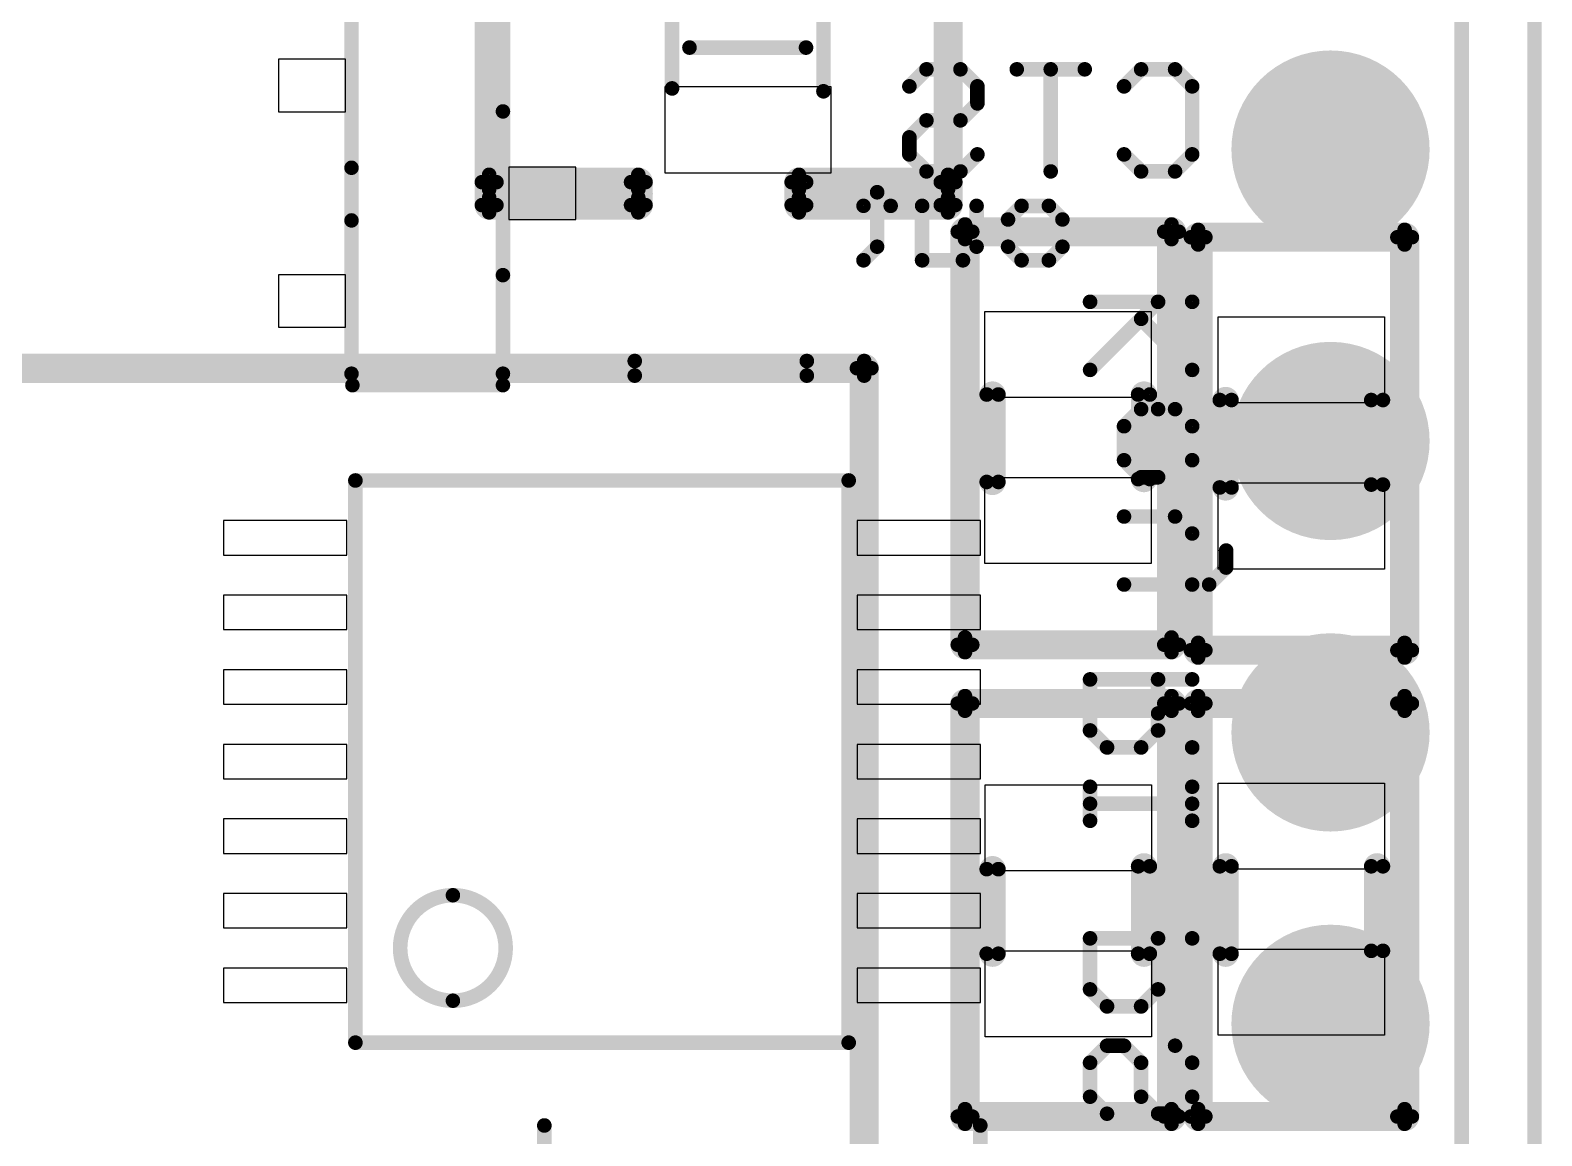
# Model space of a CAD drawing. Header units: millimetres. Extents: x 14 to 185, y 20 to 238.
# Drawn here: x 55.59 to 68.77, y 44.24 to 53.87 of the extents above; entities that cross this region are included whole.
import ezdxf

# ---------------------------------------------------------------- set-up
doc = ezdxf.new("R2010")
doc.units = ezdxf.units.MM
for name, color, linetype in [('BottomLayer', 5, 'Continuous'), ('BottomOverlay', 54, 'Continuous'), ('BottomSolder', 6, 'Continuous'), ('MultiLayer', 9, 'Continuous'), ('PadHoleLayer', 156, 'Continuous'), ('TopLayer', 1, 'Continuous'), ('TopOverlay', 2, 'Continuous'), ('TopSolder', 216, 'Continuous')]:
    doc.layers.add(name, color=color, linetype=linetype)

# ---------------------------------------------------------------- blocks, each defined once
blk = doc.blocks.new('ADAFRUIT_746_10')
at = {"layer": 'TopOverlay'}
for p, q in [((18.705, 23.24), (18.705, 23.99)), ((18.705, 23.99), (20.155, 23.99)), ((20.155, 23.99), (20.155, 23.24)), ((20.737, 23.192), (20.737, 23.942)), ((20.737, 23.942), (22.187, 23.942)), ((22.187, 23.942), (22.187, 23.192)), ((20.155, 23.24), (18.705, 23.24)), ((22.187, 23.192), (20.737, 23.192)), ((18.705, 21.792), (18.705, 22.542)), ((18.705, 22.542), (20.155, 22.542)), ((20.155, 22.542), (20.155, 21.792)), ((20.737, 21.744), (20.737, 22.494)), ((20.737, 22.494), (22.187, 22.494)), ((22.187, 22.494), (22.187, 21.744)), ((20.155, 21.792), (18.705, 21.792)), ((22.187, 21.744), (20.737, 21.744)), ((18.707, 19.114), (18.707, 19.864)), ((18.707, 19.864), (20.157, 19.864)), ((20.157, 19.864), (20.157, 19.114)), ((20.737, 19.128), (20.737, 19.878)), ((20.737, 19.878), (22.187, 19.878)), ((22.187, 19.878), (22.187, 19.128)), ((20.157, 19.114), (18.707, 19.114)), ((22.187, 19.128), (20.737, 19.128)), ((18.707, 17.666), (18.707, 18.416)), ((18.707, 18.416), (20.157, 18.416)), ((20.157, 18.416), (20.157, 17.666)), ((20.737, 17.68), (20.737, 18.43)), ((20.737, 18.43), (22.187, 18.43)), ((22.187, 18.43), (22.187, 17.68)), ((20.157, 17.666), (18.707, 17.666)), ((22.187, 17.68), (20.737, 17.68))]:
    blk.add_line(p, q, dxfattribs=at)
at = {"layer": 'TopOverlay', "const_width": 0.127}
for points in [[(22.86, 0.508), (22.86, 28.337)], [(14.319, 25.116), (14.319, 27.716)], [(14.446, 25.116), (14.446, 27.716)], [(18.32, 25.116), (18.32, 27.716)], [(18.447, 25.116), (18.447, 27.716)], [(14.319, 24.916), (14.319, 25.116)], [(14.383, 25.18), (15.683, 25.18)], [(14.446, 24.916), (14.446, 25.116)], [(15.619, 24.916), (15.619, 25.116)], [(15.746, 24.916), (15.746, 25.116)], [(17.02, 24.916), (17.02, 25.116)], [(17.083, 25.18), (18.383, 25.18)], [(17.147, 24.916), (17.147, 25.116)], [(18.32, 24.916), (18.32, 25.116)], [(18.447, 24.916), (18.447, 25.116)], [(14.383, 25.08), (15.683, 25.08)], [(14.383, 25.053), (15.683, 25.053)], [(14.383, 24.98), (15.683, 24.98)], [(17.083, 25.08), (18.383, 25.08)], [(17.083, 25.053), (18.383, 25.053)], [(17.083, 24.98), (18.383, 24.98)], [(14.383, 24.953), (15.683, 24.953)], [(14.383, 24.853), (15.683, 24.853)], [(17.083, 24.953), (18.383, 24.953)], [(17.083, 24.853), (18.383, 24.853)], [(18.531, 24.747), (20.331, 24.747)], [(18.467, 21.084), (18.467, 24.684)], [(18.531, 24.62), (20.331, 24.62)], [(18.594, 21.084), (18.594, 24.684)], [(20.268, 21.084), (20.268, 24.684)], [(20.395, 21.084), (20.395, 24.684)], [(20.499, 21.036), (20.499, 24.636)], [(20.563, 24.7), (22.363, 24.7)], [(20.626, 21.036), (20.626, 24.636)], [(22.3, 21.036), (22.3, 24.636)], [(22.427, 21.036), (22.427, 24.636)], [(20.563, 24.573), (22.363, 24.573)], [(1.652, 23.557), (17.652, 23.557)], [(3.652, 23.557), (15.652, 23.557)], [(17.152, 23.557), (17.652, 23.557)], [(1.652, 23.43), (17.652, 23.43)], [(3.652, 23.43), (15.652, 23.43)], [(17.152, 23.43), (17.652, 23.43)], [(17.588, 7.494), (17.588, 23.494)], [(17.588, 7.494), (17.588, 23.494)], [(17.715, 7.494), (17.715, 23.494)], [(17.715, 7.494), (17.715, 23.494)], [(18.72, 22.503), (18.72, 23.265)], [(18.822, 22.503), (18.822, 23.265)], [(20.04, 22.528), (20.04, 23.265)], [(20.142, 22.528), (20.142, 23.265)], [(20.752, 22.455), (20.752, 23.217)], [(20.854, 22.455), (20.854, 23.217)], [(22.072, 22.48), (22.072, 23.217)], [(22.174, 22.48), (22.174, 23.217)], [(18.531, 21.147), (20.331, 21.147)], [(18.531, 21.02), (20.331, 21.02)], [(20.563, 21.1), (22.363, 21.1)], [(20.563, 20.973), (22.363, 20.973)], [(18.531, 20.636), (20.331, 20.636)], [(20.563, 20.636), (22.363, 20.636)], [(18.467, 16.972), (18.467, 20.572)], [(18.531, 20.509), (20.331, 20.509)], [(18.594, 16.972), (18.594, 20.572)], [(20.268, 16.972), (20.268, 20.572)], [(20.395, 16.972), (20.395, 20.572)], [(20.499, 16.972), (20.499, 20.572)], [(20.563, 20.509), (22.363, 20.509)], [(20.626, 16.972), (20.626, 20.572)], [(22.3, 16.972), (22.3, 20.572)], [(22.427, 16.972), (22.427, 20.572)], [(18.72, 18.391), (18.72, 19.128)], [(18.822, 18.391), (18.822, 19.128)], [(20.04, 18.391), (20.04, 19.153)], [(20.142, 18.391), (20.142, 19.153)], [(20.752, 18.391), (20.752, 19.153)], [(20.854, 18.391), (20.854, 19.153)], [(22.072, 18.416), (22.072, 19.153)], [(22.174, 18.416), (22.174, 19.153)], [(18.531, 17.036), (20.331, 17.036)], [(20.563, 17.036), (22.363, 17.036)], [(18.531, 16.909), (20.331, 16.909)], [(20.563, 16.909), (22.363, 16.909)]]:
    blk.add_lwpolyline(points, dxfattribs=at)
for points in [[(14.383, 25.053, -1), (14.383, 25.18)], [(14.319, 25.116, -1), (14.446, 25.116)], [(14.446, 25.116, -1), (14.319, 25.116)], [(15.619, 25.116, -1), (15.746, 25.116)], [(15.683, 25.18, -1), (15.683, 25.053)], [(17.083, 25.053, -1), (17.083, 25.18)], [(17.02, 25.116, -1), (17.147, 25.116)], [(18.32, 25.116, -1), (18.447, 25.116)], [(18.447, 25.116, -1), (18.32, 25.116)], [(18.383, 25.18, -1), (18.383, 25.053)], [(14.383, 24.953, -1), (14.383, 25.08)], [(14.383, 24.853, -1), (14.383, 24.98)], [(15.683, 25.08, -1), (15.683, 24.953)], [(15.683, 24.98, -1), (15.683, 24.853)], [(17.083, 24.953, -1), (17.083, 25.08)], [(17.083, 24.853, -1), (17.083, 24.98)], [(18.383, 25.08, -1), (18.383, 24.953)], [(18.383, 24.98, -1), (18.383, 24.853)], [(14.446, 24.916, -1), (14.319, 24.916)], [(15.746, 24.916, -1), (15.619, 24.916)], [(17.147, 24.916, -1), (17.02, 24.916)], [(18.447, 24.916, -1), (18.32, 24.916)], [(18.531, 24.62, -1), (18.531, 24.747)], [(18.467, 24.684, -1), (18.594, 24.684)], [(20.268, 24.684, -1), (20.395, 24.684)], [(20.331, 24.747, -1), (20.331, 24.62)], [(20.563, 24.573, -1), (20.563, 24.7)], [(20.499, 24.636, -1), (20.626, 24.636)], [(22.3, 24.636, -1), (22.427, 24.636)], [(22.363, 24.7, -1), (22.363, 24.573)], [(15.652, 23.557, -1), (15.652, 23.43)], [(17.152, 23.43, -1), (17.152, 23.557)], [(17.588, 23.494, -1), (17.715, 23.494)], [(17.588, 23.494, -1), (17.715, 23.494)], [(17.652, 23.557, -1), (17.652, 23.43)], [(17.652, 23.557, -1), (17.652, 23.43)], [(18.72, 23.265, -1), (18.822, 23.265)], [(20.04, 23.265, -1), (20.142, 23.265)], [(20.752, 23.217, -1), (20.854, 23.217)], [(22.072, 23.217, -1), (22.174, 23.217)], [(18.822, 22.503, -1), (18.72, 22.503)], [(20.142, 22.528, -1), (20.04, 22.528)], [(22.174, 22.48, -1), (22.072, 22.48)], [(20.854, 22.455, -1), (20.752, 22.455)], [(18.531, 21.02, -1), (18.531, 21.147)], [(18.594, 21.084, -1), (18.467, 21.084)], [(20.395, 21.084, -1), (20.268, 21.084)], [(20.331, 21.147, -1), (20.331, 21.02)], [(20.563, 20.973, -1), (20.563, 21.1)], [(20.626, 21.036, -1), (20.499, 21.036)], [(22.427, 21.036, -1), (22.3, 21.036)], [(22.363, 21.1, -1), (22.363, 20.973)], [(18.467, 20.572, -1), (18.594, 20.572)], [(18.531, 20.509, -1), (18.531, 20.636)], [(20.268, 20.572, -1), (20.395, 20.572)], [(20.331, 20.636, -1), (20.331, 20.509)], [(20.563, 20.509, -1), (20.563, 20.636)], [(20.499, 20.572, -1), (20.626, 20.572)], [(22.3, 20.572, -1), (22.427, 20.572)], [(22.363, 20.636, -1), (22.363, 20.509)], [(18.72, 19.128, -1), (18.822, 19.128)], [(20.04, 19.153, -1), (20.142, 19.153)], [(20.752, 19.153, -1), (20.854, 19.153)], [(22.072, 19.153, -1), (22.174, 19.153)], [(18.822, 18.391, -1), (18.72, 18.391)], [(20.142, 18.391, -1), (20.04, 18.391)], [(20.854, 18.391, -1), (20.752, 18.391)], [(22.174, 18.416, -1), (22.072, 18.416)], [(18.531, 16.909, -1), (18.531, 17.036)], [(18.594, 16.972, -1), (18.467, 16.972)], [(20.395, 16.972, -1), (20.268, 16.972)], [(20.331, 17.036, -1), (20.331, 16.909)], [(20.563, 16.909, -1), (20.563, 17.036)], [(20.626, 16.972, -1), (20.499, 16.972)], [(22.427, 16.972, -1), (22.3, 16.972)], [(22.363, 17.036, -1), (22.363, 16.909)]]:
    blk.add_lwpolyline(points, format="xyb", dxfattribs=at)
at = {"layer": 'TopOverlay', "const_width": 0.0635}
for points in [[(14.288, 25.116, 1), (14.351, 25.116, 1)], [(14.288, 25.116, 1), (14.351, 25.116, 1)], [(14.288, 25.116, 1), (14.351, 25.116, 1)], [(14.288, 25.116, 1), (14.351, 25.116, 1)], [(14.351, 25.18, 1), (14.415, 25.18, 1)], [(14.351, 25.18, 1), (14.415, 25.18, 1)], [(14.415, 25.116, 1), (14.478, 25.116, 1)], [(14.415, 25.116, 1), (14.478, 25.116, 1)], [(14.415, 25.116, 1), (14.478, 25.116, 1)], [(14.415, 25.116, 1), (14.478, 25.116, 1)], [(15.588, 25.116, 1), (15.651, 25.116, 1)], [(15.588, 25.116, 1), (15.651, 25.116, 1)], [(15.651, 25.18, 1), (15.715, 25.18, 1)], [(15.651, 25.18, 1), (15.715, 25.18, 1)], [(15.715, 25.116, 1), (15.778, 25.116, 1)], [(15.715, 25.116, 1), (15.778, 25.116, 1)], [(16.988, 25.116, 1), (17.051, 25.116, 1)], [(16.988, 25.116, 1), (17.051, 25.116, 1)], [(17.051, 25.18, 1), (17.115, 25.18, 1)], [(17.051, 25.18, 1), (17.115, 25.18, 1)], [(17.115, 25.116, 1), (17.178, 25.116, 1)], [(17.115, 25.116, 1), (17.178, 25.116, 1)], [(18.288, 25.116, 1), (18.351, 25.116, 1)], [(18.288, 25.116, 1), (18.351, 25.116, 1)], [(18.288, 25.116, 1), (18.351, 25.116, 1)], [(18.288, 25.116, 1), (18.351, 25.116, 1)], [(18.351, 25.18, 1), (18.415, 25.18, 1)], [(18.351, 25.18, 1), (18.415, 25.18, 1)], [(18.415, 25.116, 1), (18.478, 25.116, 1)], [(18.415, 25.116, 1), (18.478, 25.116, 1)], [(18.415, 25.116, 1), (18.478, 25.116, 1)], [(18.415, 25.116, 1), (18.478, 25.116, 1)], [(14.351, 25.08, 1), (14.415, 25.08, 1)], [(14.351, 25.08, 1), (14.415, 25.08, 1)], [(14.351, 25.053, 1), (14.415, 25.053, 1)], [(14.351, 25.053, 1), (14.415, 25.053, 1)], [(14.351, 24.98, 1), (14.415, 24.98, 1)], [(14.351, 24.98, 1), (14.415, 24.98, 1)], [(15.651, 25.08, 1), (15.715, 25.08, 1)], [(15.651, 25.08, 1), (15.715, 25.08, 1)], [(15.651, 25.053, 1), (15.715, 25.053, 1)], [(15.651, 25.053, 1), (15.715, 25.053, 1)], [(15.651, 24.98, 1), (15.715, 24.98, 1)], [(15.651, 24.98, 1), (15.715, 24.98, 1)], [(17.051, 25.08, 1), (17.115, 25.08, 1)], [(17.051, 25.08, 1), (17.115, 25.08, 1)], [(17.051, 25.053, 1), (17.115, 25.053, 1)], [(17.051, 25.053, 1), (17.115, 25.053, 1)], [(17.051, 24.98, 1), (17.115, 24.98, 1)], [(17.051, 24.98, 1), (17.115, 24.98, 1)], [(18.351, 25.08, 1), (18.415, 25.08, 1)], [(18.351, 25.08, 1), (18.415, 25.08, 1)], [(18.351, 25.053, 1), (18.415, 25.053, 1)], [(18.351, 25.053, 1), (18.415, 25.053, 1)], [(18.351, 24.98, 1), (18.415, 24.98, 1)], [(18.351, 24.98, 1), (18.415, 24.98, 1)], [(14.288, 24.916, 1), (14.351, 24.916, 1)], [(14.288, 24.916, 1), (14.351, 24.916, 1)], [(14.351, 24.953, 1), (14.415, 24.953, 1)], [(14.351, 24.953, 1), (14.415, 24.953, 1)], [(14.351, 24.853, 1), (14.415, 24.853, 1)], [(14.351, 24.853, 1), (14.415, 24.853, 1)], [(14.415, 24.916, 1), (14.478, 24.916, 1)], [(14.415, 24.916, 1), (14.478, 24.916, 1)], [(15.588, 24.916, 1), (15.651, 24.916, 1)], [(15.588, 24.916, 1), (15.651, 24.916, 1)], [(15.651, 24.953, 1), (15.715, 24.953, 1)], [(15.651, 24.953, 1), (15.715, 24.953, 1)], [(15.651, 24.853, 1), (15.715, 24.853, 1)], [(15.651, 24.853, 1), (15.715, 24.853, 1)], [(15.715, 24.916, 1), (15.778, 24.916, 1)], [(15.715, 24.916, 1), (15.778, 24.916, 1)], [(16.988, 24.916, 1), (17.051, 24.916, 1)], [(16.988, 24.916, 1), (17.051, 24.916, 1)], [(17.051, 24.953, 1), (17.115, 24.953, 1)], [(17.051, 24.953, 1), (17.115, 24.953, 1)], [(17.051, 24.853, 1), (17.115, 24.853, 1)], [(17.051, 24.853, 1), (17.115, 24.853, 1)], [(17.115, 24.916, 1), (17.178, 24.916, 1)], [(17.115, 24.916, 1), (17.178, 24.916, 1)], [(18.288, 24.916, 1), (18.351, 24.916, 1)], [(18.288, 24.916, 1), (18.351, 24.916, 1)], [(18.351, 24.953, 1), (18.415, 24.953, 1)], [(18.351, 24.953, 1), (18.415, 24.953, 1)], [(18.351, 24.853, 1), (18.415, 24.853, 1)], [(18.351, 24.853, 1), (18.415, 24.853, 1)], [(18.415, 24.916, 1), (18.478, 24.916, 1)], [(18.415, 24.916, 1), (18.478, 24.916, 1)], [(18.499, 24.747, 1), (18.563, 24.747, 1)], [(18.499, 24.747, 1), (18.563, 24.747, 1)], [(20.299, 24.747, 1), (20.363, 24.747, 1)], [(20.299, 24.747, 1), (20.363, 24.747, 1)], [(18.436, 24.684, 1), (18.499, 24.684, 1)], [(18.436, 24.684, 1), (18.499, 24.684, 1)], [(18.499, 24.62, 1), (18.563, 24.62, 1)], [(18.499, 24.62, 1), (18.563, 24.62, 1)], [(18.563, 24.684, 1), (18.626, 24.684, 1)], [(18.563, 24.684, 1), (18.626, 24.684, 1)], [(20.236, 24.684, 1), (20.299, 24.684, 1)], [(20.236, 24.684, 1), (20.299, 24.684, 1)], [(20.299, 24.62, 1), (20.363, 24.62, 1)], [(20.299, 24.62, 1), (20.363, 24.62, 1)], [(20.363, 24.684, 1), (20.426, 24.684, 1)], [(20.363, 24.684, 1), (20.426, 24.684, 1)], [(20.468, 24.636, 1), (20.531, 24.636, 1)], [(20.468, 24.636, 1), (20.531, 24.636, 1)], [(20.531, 24.7, 1), (20.595, 24.7, 1)], [(20.531, 24.7, 1), (20.595, 24.7, 1)], [(20.595, 24.636, 1), (20.658, 24.636, 1)], [(20.595, 24.636, 1), (20.658, 24.636, 1)], [(22.268, 24.636, 1), (22.331, 24.636, 1)], [(22.268, 24.636, 1), (22.331, 24.636, 1)], [(22.331, 24.7, 1), (22.395, 24.7, 1)], [(22.331, 24.7, 1), (22.395, 24.7, 1)], [(22.395, 24.636, 1), (22.458, 24.636, 1)], [(22.395, 24.636, 1), (22.458, 24.636, 1)], [(20.531, 24.573, 1), (20.595, 24.573, 1)], [(20.531, 24.573, 1), (20.595, 24.573, 1)], [(22.331, 24.573, 1), (22.395, 24.573, 1)], [(22.331, 24.573, 1), (22.395, 24.573, 1)], [(15.62, 23.557, 1), (15.684, 23.557, 1)], [(15.62, 23.557, 1), (15.684, 23.557, 1)], [(17.12, 23.557, 1), (17.184, 23.557, 1)], [(17.12, 23.557, 1), (17.184, 23.557, 1)], [(17.62, 23.557, 1), (17.684, 23.557, 1)], [(17.62, 23.557, 1), (17.684, 23.557, 1)], [(17.62, 23.557, 1), (17.684, 23.557, 1)], [(17.62, 23.557, 1), (17.684, 23.557, 1)], [(15.62, 23.43, 1), (15.684, 23.43, 1)], [(15.62, 23.43, 1), (15.684, 23.43, 1)], [(17.12, 23.43, 1), (17.184, 23.43, 1)], [(17.12, 23.43, 1), (17.184, 23.43, 1)], [(17.557, 23.494, 1), (17.62, 23.494, 1)], [(17.557, 23.494, 1), (17.62, 23.494, 1)], [(17.557, 23.494, 1), (17.62, 23.494, 1)], [(17.557, 23.494, 1), (17.62, 23.494, 1)], [(17.62, 23.43, 1), (17.684, 23.43, 1)], [(17.62, 23.43, 1), (17.684, 23.43, 1)], [(17.62, 23.43, 1), (17.684, 23.43, 1)], [(17.62, 23.43, 1), (17.684, 23.43, 1)], [(17.684, 23.494, 1), (17.747, 23.494, 1)], [(17.684, 23.494, 1), (17.747, 23.494, 1)], [(17.684, 23.494, 1), (17.747, 23.494, 1)], [(17.684, 23.494, 1), (17.747, 23.494, 1)], [(18.688, 23.265, 1), (18.752, 23.265, 1)], [(18.688, 23.265, 1), (18.752, 23.265, 1)], [(18.79, 23.265, 1), (18.854, 23.265, 1)], [(18.79, 23.265, 1), (18.854, 23.265, 1)], [(20.008, 23.265, 1), (20.072, 23.265, 1)], [(20.008, 23.265, 1), (20.072, 23.265, 1)], [(20.11, 23.265, 1), (20.174, 23.265, 1)], [(20.11, 23.265, 1), (20.174, 23.265, 1)], [(20.72, 23.217, 1), (20.784, 23.217, 1)], [(20.72, 23.217, 1), (20.784, 23.217, 1)], [(20.822, 23.217, 1), (20.886, 23.217, 1)], [(20.822, 23.217, 1), (20.886, 23.217, 1)], [(22.04, 23.217, 1), (22.104, 23.217, 1)], [(22.04, 23.217, 1), (22.104, 23.217, 1)], [(22.142, 23.217, 1), (22.206, 23.217, 1)], [(22.142, 23.217, 1), (22.206, 23.217, 1)], [(18.688, 22.503, 1), (18.752, 22.503, 1)], [(18.688, 22.503, 1), (18.752, 22.503, 1)], [(18.79, 22.503, 1), (18.854, 22.503, 1)], [(18.79, 22.503, 1), (18.854, 22.503, 1)], [(20.008, 22.528, 1), (20.072, 22.528, 1)], [(20.008, 22.528, 1), (20.072, 22.528, 1)], [(20.11, 22.528, 1), (20.174, 22.528, 1)], [(20.11, 22.528, 1), (20.174, 22.528, 1)], [(22.04, 22.48, 1), (22.104, 22.48, 1)], [(22.04, 22.48, 1), (22.104, 22.48, 1)], [(22.142, 22.48, 1), (22.206, 22.48, 1)], [(22.142, 22.48, 1), (22.206, 22.48, 1)], [(20.72, 22.455, 1), (20.784, 22.455, 1)], [(20.72, 22.455, 1), (20.784, 22.455, 1)], [(20.822, 22.455, 1), (20.886, 22.455, 1)], [(20.822, 22.455, 1), (20.886, 22.455, 1)], [(18.436, 21.084, 1), (18.499, 21.084, 1)], [(18.436, 21.084, 1), (18.499, 21.084, 1)], [(18.499, 21.147, 1), (18.563, 21.147, 1)], [(18.499, 21.147, 1), (18.563, 21.147, 1)], [(18.499, 21.02, 1), (18.563, 21.02, 1)], [(18.499, 21.02, 1), (18.563, 21.02, 1)], [(18.563, 21.084, 1), (18.626, 21.084, 1)], [(18.563, 21.084, 1), (18.626, 21.084, 1)], [(20.236, 21.084, 1), (20.299, 21.084, 1)], [(20.236, 21.084, 1), (20.299, 21.084, 1)], [(20.299, 21.147, 1), (20.363, 21.147, 1)], [(20.299, 21.147, 1), (20.363, 21.147, 1)], [(20.299, 21.02, 1), (20.363, 21.02, 1)], [(20.299, 21.02, 1), (20.363, 21.02, 1)], [(20.363, 21.084, 1), (20.426, 21.084, 1)], [(20.363, 21.084, 1), (20.426, 21.084, 1)], [(20.468, 21.036, 1), (20.531, 21.036, 1)], [(20.468, 21.036, 1), (20.531, 21.036, 1)], [(20.531, 21.1, 1), (20.595, 21.1, 1)], [(20.531, 21.1, 1), (20.595, 21.1, 1)], [(20.595, 21.036, 1), (20.658, 21.036, 1)], [(20.595, 21.036, 1), (20.658, 21.036, 1)], [(22.268, 21.036, 1), (22.331, 21.036, 1)], [(22.268, 21.036, 1), (22.331, 21.036, 1)], [(22.331, 21.1, 1), (22.395, 21.1, 1)], [(22.331, 21.1, 1), (22.395, 21.1, 1)], [(22.395, 21.036, 1), (22.458, 21.036, 1)], [(22.395, 21.036, 1), (22.458, 21.036, 1)], [(20.531, 20.973, 1), (20.595, 20.973, 1)], [(20.531, 20.973, 1), (20.595, 20.973, 1)], [(22.331, 20.973, 1), (22.395, 20.973, 1)], [(22.331, 20.973, 1), (22.395, 20.973, 1)], [(18.499, 20.636, 1), (18.563, 20.636, 1)], [(18.499, 20.636, 1), (18.563, 20.636, 1)], [(20.299, 20.636, 1), (20.363, 20.636, 1)], [(20.299, 20.636, 1), (20.363, 20.636, 1)], [(20.531, 20.636, 1), (20.595, 20.636, 1)], [(20.531, 20.636, 1), (20.595, 20.636, 1)], [(22.331, 20.636, 1), (22.395, 20.636, 1)], [(22.331, 20.636, 1), (22.395, 20.636, 1)], [(18.436, 20.572, 1), (18.499, 20.572, 1)], [(18.436, 20.572, 1), (18.499, 20.572, 1)], [(18.499, 20.509, 1), (18.563, 20.509, 1)], [(18.499, 20.509, 1), (18.563, 20.509, 1)], [(18.563, 20.572, 1), (18.626, 20.572, 1)], [(18.563, 20.572, 1), (18.626, 20.572, 1)], [(20.236, 20.572, 1), (20.299, 20.572, 1)], [(20.236, 20.572, 1), (20.299, 20.572, 1)], [(20.299, 20.509, 1), (20.363, 20.509, 1)], [(20.299, 20.509, 1), (20.363, 20.509, 1)], [(20.363, 20.572, 1), (20.426, 20.572, 1)], [(20.363, 20.572, 1), (20.426, 20.572, 1)], [(20.468, 20.572, 1), (20.531, 20.572, 1)], [(20.468, 20.572, 1), (20.531, 20.572, 1)], [(20.531, 20.509, 1), (20.595, 20.509, 1)], [(20.531, 20.509, 1), (20.595, 20.509, 1)], [(20.595, 20.572, 1), (20.658, 20.572, 1)], [(20.595, 20.572, 1), (20.658, 20.572, 1)], [(22.268, 20.572, 1), (22.331, 20.572, 1)], [(22.268, 20.572, 1), (22.331, 20.572, 1)], [(22.331, 20.509, 1), (22.395, 20.509, 1)], [(22.331, 20.509, 1), (22.395, 20.509, 1)], [(22.395, 20.572, 1), (22.458, 20.572, 1)], [(22.395, 20.572, 1), (22.458, 20.572, 1)], [(18.688, 19.128, 1), (18.752, 19.128, 1)], [(18.688, 19.128, 1), (18.752, 19.128, 1)], [(18.79, 19.128, 1), (18.854, 19.128, 1)], [(18.79, 19.128, 1), (18.854, 19.128, 1)], [(20.008, 19.153, 1), (20.072, 19.153, 1)], [(20.008, 19.153, 1), (20.072, 19.153, 1)], [(20.11, 19.153, 1), (20.174, 19.153, 1)], [(20.11, 19.153, 1), (20.174, 19.153, 1)], [(20.72, 19.153, 1), (20.784, 19.153, 1)], [(20.72, 19.153, 1), (20.784, 19.153, 1)], [(20.822, 19.153, 1), (20.886, 19.153, 1)], [(20.822, 19.153, 1), (20.886, 19.153, 1)], [(22.04, 19.153, 1), (22.104, 19.153, 1)], [(22.04, 19.153, 1), (22.104, 19.153, 1)], [(22.142, 19.153, 1), (22.206, 19.153, 1)], [(22.142, 19.153, 1), (22.206, 19.153, 1)], [(18.688, 18.391, 1), (18.752, 18.391, 1)], [(18.688, 18.391, 1), (18.752, 18.391, 1)], [(18.79, 18.391, 1), (18.854, 18.391, 1)], [(18.79, 18.391, 1), (18.854, 18.391, 1)], [(20.008, 18.391, 1), (20.072, 18.391, 1)], [(20.008, 18.391, 1), (20.072, 18.391, 1)], [(20.11, 18.391, 1), (20.174, 18.391, 1)], [(20.11, 18.391, 1), (20.174, 18.391, 1)], [(20.72, 18.391, 1), (20.784, 18.391, 1)], [(20.72, 18.391, 1), (20.784, 18.391, 1)], [(20.822, 18.391, 1), (20.886, 18.391, 1)], [(20.822, 18.391, 1), (20.886, 18.391, 1)], [(22.04, 18.416, 1), (22.104, 18.416, 1)], [(22.04, 18.416, 1), (22.104, 18.416, 1)], [(22.142, 18.416, 1), (22.206, 18.416, 1)], [(22.142, 18.416, 1), (22.206, 18.416, 1)], [(18.436, 16.972, 1), (18.499, 16.972, 1)], [(18.436, 16.972, 1), (18.499, 16.972, 1)], [(18.499, 17.036, 1), (18.563, 17.036, 1)], [(18.499, 17.036, 1), (18.563, 17.036, 1)], [(18.563, 16.972, 1), (18.626, 16.972, 1)], [(18.563, 16.972, 1), (18.626, 16.972, 1)], [(20.236, 16.972, 1), (20.299, 16.972, 1)], [(20.236, 16.972, 1), (20.299, 16.972, 1)], [(20.299, 17.036, 1), (20.363, 17.036, 1)], [(20.299, 17.036, 1), (20.363, 17.036, 1)], [(20.363, 16.972, 1), (20.426, 16.972, 1)], [(20.363, 16.972, 1), (20.426, 16.972, 1)], [(20.468, 16.972, 1), (20.531, 16.972, 1)], [(20.468, 16.972, 1), (20.531, 16.972, 1)], [(20.531, 17.036, 1), (20.595, 17.036, 1)], [(20.531, 17.036, 1), (20.595, 17.036, 1)], [(20.595, 16.972, 1), (20.658, 16.972, 1)], [(20.595, 16.972, 1), (20.658, 16.972, 1)], [(22.268, 16.972, 1), (22.331, 16.972, 1)], [(22.268, 16.972, 1), (22.331, 16.972, 1)], [(22.331, 17.036, 1), (22.395, 17.036, 1)], [(22.331, 17.036, 1), (22.395, 17.036, 1)], [(22.395, 16.972, 1), (22.458, 16.972, 1)], [(22.395, 16.972, 1), (22.458, 16.972, 1)], [(18.499, 16.909, 1), (18.563, 16.909, 1)], [(18.499, 16.909, 1), (18.563, 16.909, 1)], [(20.299, 16.909, 1), (20.363, 16.909, 1)], [(20.299, 16.909, 1), (20.363, 16.909, 1)], [(20.531, 16.909, 1), (20.595, 16.909, 1)], [(20.531, 16.909, 1), (20.595, 16.909, 1)], [(22.331, 16.909, 1), (22.395, 16.909, 1)], [(22.331, 16.909, 1), (22.395, 16.909, 1)]]:
    blk.add_lwpolyline(points, format="xyb", close=True, dxfattribs=at)
blk = doc.blocks.new('ADAFRUIT_2687_B_18')
at = {"layer": 'BottomLayer', "const_width": 0.762}
for points in [[(22.479, 0, 1), (23.241, 0, 1)], [(25.019, 0, 1), (25.781, 0, 1)], [(27.559, 0, 1), (28.321, 0, 1)], [(30.099, 0, 1), (30.861, 0, 1)]]:
    blk.add_lwpolyline(points, format="xyb", close=True, dxfattribs=at)
at = {"layer": 'BottomOverlay'}
for p, q in [((26.394, -3.05), (26.094, -3.05)), ((26.094, -3.05), (26.094, -4.125)), ((26.394, -4.125), (26.394, -3.05)), ((27.044, -3.05), (26.744, -3.05)), ((26.744, -3.05), (26.744, -4.125)), ((27.044, -4.125), (27.044, -3.05)), ((27.694, -3.05), (27.394, -3.05)), ((27.394, -3.05), (27.394, -4.125)), ((27.694, -4.125), (27.694, -3.05)), ((28.344, -3.05), (28.044, -3.05)), ((28.044, -3.05), (28.044, -4.125)), ((28.344, -4.125), (28.344, -3.05)), ((28.994, -3.05), (28.694, -3.05)), ((28.694, -3.05), (28.694, -4.125)), ((28.994, -4.125), (28.994, -3.05)), ((29.644, -3.05), (29.344, -3.05)), ((29.344, -3.05), (29.344, -4.125)), ((29.644, -4.125), (29.644, -3.05)), ((30.294, -3.05), (29.994, -3.05)), ((29.994, -3.05), (29.994, -4.125)), ((30.294, -4.125), (30.294, -3.05)), ((26.094, -4.125), (26.394, -4.125)), ((26.744, -4.125), (27.044, -4.125)), ((27.394, -4.125), (27.694, -4.125)), ((28.044, -4.125), (28.344, -4.125)), ((28.694, -4.125), (28.994, -4.125)), ((29.344, -4.125), (29.644, -4.125)), ((29.994, -4.125), (30.294, -4.125)), ((23.063, -4.354), (22.313, -4.354)), ((22.313, -4.354), (22.313, -5.804)), ((23.063, -5.804), (23.063, -4.354)), ((22.313, -5.804), (23.063, -5.804)), ((23.47, -6.579), (23.012, -6.579)), ((23.012, -6.579), (23.012, -7.163)), ((23.47, -7.163), (23.47, -6.579)), ((23.012, -7.163), (23.47, -7.163)), ((22.53, -8.585), (22.073, -8.585)), ((22.073, -8.585), (22.073, -9.169)), ((22.53, -9.169), (22.53, -8.585)), ((24.409, -8.585), (23.952, -8.585)), ((23.952, -8.585), (23.952, -9.169)), ((24.409, -9.169), (24.409, -8.585)), ((26.394, -8.575), (26.094, -8.575)), ((26.094, -8.575), (26.094, -9.65)), ((26.394, -9.65), (26.394, -8.575)), ((27.044, -8.575), (26.744, -8.575)), ((26.744, -8.575), (26.744, -9.65)), ((27.044, -9.65), (27.044, -8.575)), ((27.694, -8.575), (27.394, -8.575)), ((27.394, -8.575), (27.394, -9.65)), ((27.694, -9.65), (27.694, -8.575)), ((28.344, -8.575), (28.044, -8.575)), ((28.044, -8.575), (28.044, -9.65)), ((28.344, -9.65), (28.344, -8.575)), ((28.994, -8.575), (28.694, -8.575)), ((28.694, -8.575), (28.694, -9.65)), ((28.994, -9.65), (28.994, -8.575)), ((29.644, -8.575), (29.344, -8.575)), ((29.344, -8.575), (29.344, -9.65)), ((29.644, -9.65), (29.644, -8.575)), ((30.294, -8.575), (29.994, -8.575)), ((29.994, -8.575), (29.994, -9.65)), ((30.294, -9.65), (30.294, -8.575)), ((22.073, -9.169), (22.53, -9.169)), ((23.952, -9.169), (24.409, -9.169)), ((26.094, -9.65), (26.394, -9.65)), ((26.744, -9.65), (27.044, -9.65)), ((27.394, -9.65), (27.694, -9.65)), ((28.044, -9.65), (28.344, -9.65)), ((28.694, -9.65), (28.994, -9.65)), ((29.344, -9.65), (29.644, -9.65)), ((29.994, -9.65), (30.294, -9.65))]:
    blk.add_line(p, q, dxfattribs=at)
at = {"layer": 'BottomOverlay', "const_width": 0.127}
for points in [[(44.45, 1.778), (-1.27, 1.778)], [(26.503, -0.91), (26.355, -0.91)], [(26.651, -1.058), (26.503, -0.91)], [(26.651, -1.8), (26.651, -1.058)], [(22.161, -1.355), (22.309, -1.206)], [(22.902, -1.206), (22.309, -1.206)], [(23.05, -1.355), (22.902, -1.206)], [(24.187, -2.096), (24.187, -1.206)], [(24.336, -1.651), (24.78, -1.206)], [(25.123, -1.355), (25.271, -1.206)], [(25.568, -1.206), (25.271, -1.206)], [(26.058, -1.355), (26.207, -1.206)], [(26.651, -1.206), (26.207, -1.206)], [(27.478, -2.096), (27.478, -1.206)], [(27.774, -1.503), (28.071, -1.206)], [(28.71, -1.206), (28.413, -1.206)], [(28.562, -2.096), (28.562, -1.206)], [(29.735, -2.096), (29.735, -1.206)], [(30.671, -1.355), (30.819, -1.206)], [(31.115, -1.206), (30.819, -1.206)], [(31.264, -1.355), (31.115, -1.206)], [(22.161, -1.651), (22.161, -1.355)], [(23.05, -1.651), (23.05, -1.355)], [(25.123, -1.651), (25.123, -1.355)], [(26.058, -1.8), (26.058, -1.355)], [(31.264, -1.503), (31.264, -1.355)], [(24.78, -2.096), (24.187, -1.503)], [(25.716, -1.503), (25.123, -1.503)], [(25.716, -1.651), (25.716, -1.503)], [(27.923, -1.503), (27.478, -1.503)], [(28.071, -1.651), (27.923, -1.503)], [(30.18, -1.503), (29.735, -1.503)], [(30.328, -1.651), (30.18, -1.503)], [(31.115, -1.651), (31.264, -1.503)], [(22.309, -1.8), (22.161, -1.651)], [(22.902, -1.8), (23.05, -1.651)], [(25.271, -1.8), (25.123, -1.651)], [(25.568, -1.8), (25.716, -1.651)], [(28.071, -1.948), (28.071, -1.651)], [(30.328, -1.948), (30.328, -1.651)], [(30.671, -1.8), (30.819, -1.651)], [(31.115, -1.651), (30.819, -1.651)], [(25.568, -1.8), (25.271, -1.8)], [(30.671, -1.948), (30.671, -1.8)], [(27.923, -2.096), (28.071, -1.948)], [(30.18, -2.096), (30.328, -1.948)], [(30.819, -2.096), (30.671, -1.948)], [(31.115, -2.096), (31.264, -1.948)], [(22.161, -2.735), (22.161, -2.142)], [(27.923, -2.096), (27.478, -2.096)], [(28.71, -2.096), (28.413, -2.096)], [(30.18, -2.096), (29.735, -2.096)], [(31.115, -2.096), (30.819, -2.096)], [(23.351, -2.455), (23.469, -2.337)], [(23.707, -2.337), (23.469, -2.337)], [(23.825, -2.455), (23.707, -2.337)], [(23.05, -2.439), (22.161, -2.439)], [(23.351, -2.693), (23.351, -2.455)], [(23.825, -2.693), (23.825, -2.455)], [(23.469, -2.811), (23.351, -2.693)], [(23.707, -2.811), (23.825, -2.693)], [(23.707, -2.811), (23.469, -2.811)], [(22.161, -3.226), (22.309, -3.078)], [(22.457, -3.078), (22.309, -3.078)], [(22.606, -3.226), (22.457, -3.078)], [(23.05, -3.226), (22.902, -3.078)], [(23.707, -3.085), (23.351, -3.085)], [(23.825, -3.204), (23.707, -3.085)], [(34.166, -3.053), (31.366, -3.053)], [(23.825, -3.56), (23.825, -3.204)], [(22.161, -3.522), (22.161, -3.226)], [(22.606, -3.522), (22.606, -3.226)], [(23.05, -3.522), (23.05, -3.226)], [(22.309, -3.671), (22.161, -3.522)], [(22.754, -3.671), (22.606, -3.522)], [(22.902, -3.671), (23.05, -3.522)], [(23.825, -3.56), (23.351, -3.56)], [(22.902, -3.671), (22.754, -3.671)], [(23.351, -4.071), (23.351, -3.834)], [(23.707, -3.952), (23.232, -3.952)], [(23.825, -4.071), (23.707, -3.952)], [(25.744, -8.5), (25.744, -4.2)], [(30.644, -4.2), (25.744, -4.2)], [(30.644, -8.5), (30.644, -4.2)], [(22.352, -4.42), (21.59, -4.42)], [(21.971, -5.588), (21.971, -4.572)], [(22.327, -5.74), (21.59, -5.74)], [(34.166, -6.853), (31.366, -6.853)], [(22.527, -7.214), (21.569, -7.214)], [(24.813, -7.214), (21.669, -7.214)], [(24.913, -7.214), (23.955, -7.214)], [(24.813, -8.534), (24.813, -7.214)], [(24.913, -8.526), (24.913, -7.214)], [(24.813, -8.534), (21.669, -8.534)], [(23.477, -8.534), (23.019, -8.534)], [(30.644, -8.5), (25.744, -8.5)]]:
    blk.add_lwpolyline(points, dxfattribs=at)
at = {"layer": 'BottomOverlay'}
for points, const_width in [([(26.323, -0.91, 1), (26.387, -0.91, 1)], 0.0635), ([(26.471, -0.91, 1), (26.535, -0.91, 1)], 0.0635), ([(26.471, -0.91, 1), (26.535, -0.91, 1)], 0.0635), ([(26.62, -1.058, 1), (26.683, -1.058, 1)], 0.0635), ([(26.62, -1.058, 1), (26.683, -1.058, 1)], 0.0635), ([(22.277, -1.206, 1), (22.341, -1.206, 1)], 0.0635), ([(22.277, -1.206, 1), (22.341, -1.206, 1)], 0.0635), ([(22.87, -1.206, 1), (22.934, -1.206, 1)], 0.0635), ([(22.87, -1.206, 1), (22.934, -1.206, 1)], 0.0635), ([(24.155, -1.206, 1), (24.219, -1.206, 1)], 0.0635), ([(24.749, -1.206, 1), (24.812, -1.206, 1)], 0.0635), ([(25.239, -1.206, 1), (25.303, -1.206, 1)], 0.0635), ([(25.239, -1.206, 1), (25.303, -1.206, 1)], 0.0635), ([(25.536, -1.206, 1), (25.599, -1.206, 1)], 0.0635), ([(26.175, -1.206, 1), (26.238, -1.206, 1)], 0.0635), ([(26.175, -1.206, 1), (26.238, -1.206, 1)], 0.0635), ([(26.62, -1.206, 1), (26.683, -1.206, 1)], 0.0635), ([(27.446, -1.206, 1), (27.51, -1.206, 1)], 0.0635), ([(28.039, -1.206, 1), (28.103, -1.206, 1)], 0.0635), ([(28.382, -1.206, 1), (28.445, -1.206, 1)], 0.0635), ([(28.53, -1.206, 1), (28.593, -1.206, 1)], 0.0635), ([(28.678, -1.206, 1), (28.742, -1.206, 1)], 0.0635), ([(29.703, -1.206, 1), (29.767, -1.206, 1)], 0.0635), ([(30.787, -1.206, 1), (30.851, -1.206, 1)], 0.0635), ([(30.787, -1.206, 1), (30.851, -1.206, 1)], 0.0635), ([(31.084, -1.206, 1), (31.147, -1.206, 1)], 0.0635), ([(31.084, -1.206, 1), (31.147, -1.206, 1)], 0.0635), ([(22.129, -1.355, 1), (22.192, -1.355, 1)], 0.0635), ([(22.129, -1.355, 1), (22.192, -1.355, 1)], 0.0635), ([(23.019, -1.355, 1), (23.082, -1.355, 1)], 0.0635), ([(23.019, -1.355, 1), (23.082, -1.355, 1)], 0.0635), ([(25.091, -1.355, 1), (25.154, -1.355, 1)], 0.0635), ([(25.091, -1.355, 1), (25.154, -1.355, 1)], 0.0635), ([(26.027, -1.355, 1), (26.09, -1.355, 1)], 0.0635), ([(26.027, -1.355, 1), (26.09, -1.355, 1)], 0.0635), ([(30.639, -1.355, 1), (30.702, -1.355, 1)], 0.0635), ([(31.232, -1.355, 1), (31.295, -1.355, 1)], 0.0635), ([(31.232, -1.355, 1), (31.295, -1.355, 1)], 0.0635), ([(24.155, -1.503, 1), (24.219, -1.503, 1)], 0.0635), ([(25.091, -1.503, 1), (25.154, -1.503, 1)], 0.0635), ([(25.684, -1.503, 1), (25.748, -1.503, 1)], 0.0635), ([(25.684, -1.503, 1), (25.748, -1.503, 1)], 0.0635), ([(27.446, -1.503, 1), (27.51, -1.503, 1)], 0.0635), ([(27.743, -1.503, 1), (27.806, -1.503, 1)], 0.0635), ([(27.891, -1.503, 1), (27.955, -1.503, 1)], 0.0635), ([(27.891, -1.503, 1), (27.955, -1.503, 1)], 0.0635), ([(29.703, -1.503, 1), (29.767, -1.503, 1)], 0.0635), ([(30.148, -1.503, 1), (30.212, -1.503, 1)], 0.0635), ([(30.148, -1.503, 1), (30.212, -1.503, 1)], 0.0635), ([(31.232, -1.503, 1), (31.295, -1.503, 1)], 0.0635), ([(31.232, -1.503, 1), (31.295, -1.503, 1)], 0.0635), ([(22.129, -1.651, 1), (22.192, -1.651, 1)], 0.0635), ([(22.129, -1.651, 1), (22.192, -1.651, 1)], 0.0635), ([(23.019, -1.651, 1), (23.082, -1.651, 1)], 0.0635), ([(23.019, -1.651, 1), (23.082, -1.651, 1)], 0.0635), ([(24.304, -1.651, 1), (24.367, -1.651, 1)], 0.0635), ([(25.091, -1.651, 1), (25.154, -1.651, 1)], 0.0635), ([(25.091, -1.651, 1), (25.154, -1.651, 1)], 0.0635), ([(25.684, -1.651, 1), (25.748, -1.651, 1)], 0.0635), ([(25.684, -1.651, 1), (25.748, -1.651, 1)], 0.0635), ([(28.039, -1.651, 1), (28.103, -1.651, 1)], 0.0635), ([(28.039, -1.651, 1), (28.103, -1.651, 1)], 0.0635), ([(30.296, -1.651, 1), (30.36, -1.651, 1)], 0.0635), ([(30.296, -1.651, 1), (30.36, -1.651, 1)], 0.0635), ([(30.787, -1.651, 1), (30.851, -1.651, 1)], 0.0635), ([(30.787, -1.651, 1), (30.851, -1.651, 1)], 0.0635), ([(31.084, -1.651, 1), (31.147, -1.651, 1)], 0.0635), ([(31.084, -1.651, 1), (31.147, -1.651, 1)], 0.0635), ([(22.277, -1.8, 1), (22.341, -1.8, 1)], 0.0635), ([(22.87, -1.8, 1), (22.934, -1.8, 1)], 0.0635), ([(25.239, -1.8, 1), (25.303, -1.8, 1)], 0.0635), ([(25.239, -1.8, 1), (25.303, -1.8, 1)], 0.0635), ([(25.536, -1.8, 1), (25.599, -1.8, 1)], 0.0635), ([(25.536, -1.8, 1), (25.599, -1.8, 1)], 0.0635), ([(26.027, -1.8, 1), (26.09, -1.8, 1)], 0.0635), ([(26.62, -1.8, 1), (26.683, -1.8, 1)], 0.0635), ([(30.639, -1.8, 1), (30.702, -1.8, 1)], 0.0635), ([(30.639, -1.8, 1), (30.702, -1.8, 1)], 0.0635), ([(28.039, -1.948, 1), (28.103, -1.948, 1)], 0.0635), ([(28.039, -1.948, 1), (28.103, -1.948, 1)], 0.0635), ([(30.296, -1.948, 1), (30.36, -1.948, 1)], 0.0635), ([(30.296, -1.948, 1), (30.36, -1.948, 1)], 0.0635), ([(30.639, -1.948, 1), (30.702, -1.948, 1)], 0.0635), ([(30.639, -1.948, 1), (30.702, -1.948, 1)], 0.0635), ([(31.232, -1.948, 1), (31.295, -1.948, 1)], 0.0635), ([(22.129, -2.142, 1), (22.192, -2.142, 1)], 0.0635), ([(24.155, -2.096, 1), (24.219, -2.096, 1)], 0.0635), ([(24.749, -2.096, 1), (24.812, -2.096, 1)], 0.0635), ([(27.446, -2.096, 1), (27.51, -2.096, 1)], 0.0635), ([(27.446, -2.096, 1), (27.51, -2.096, 1)], 0.0635), ([(27.891, -2.096, 1), (27.955, -2.096, 1)], 0.0635), ([(27.891, -2.096, 1), (27.955, -2.096, 1)], 0.0635), ([(28.382, -2.096, 1), (28.445, -2.096, 1)], 0.0635), ([(28.53, -2.096, 1), (28.593, -2.096, 1)], 0.0635), ([(28.678, -2.096, 1), (28.742, -2.096, 1)], 0.0635), ([(29.703, -2.096, 1), (29.767, -2.096, 1)], 0.0635), ([(29.703, -2.096, 1), (29.767, -2.096, 1)], 0.0635), ([(30.148, -2.096, 1), (30.212, -2.096, 1)], 0.0635), ([(30.148, -2.096, 1), (30.212, -2.096, 1)], 0.0635), ([(30.787, -2.096, 1), (30.851, -2.096, 1)], 0.0635), ([(30.787, -2.096, 1), (30.851, -2.096, 1)], 0.0635), ([(31.084, -2.096, 1), (31.147, -2.096, 1)], 0.0635), ([(31.084, -2.096, 1), (31.147, -2.096, 1)], 0.0635), ([(23.438, -2.337, 1), (23.501, -2.337, 1)], 0.0635), ([(23.438, -2.337, 1), (23.501, -2.337, 1)], 0.0635), ([(23.675, -2.337, 1), (23.738, -2.337, 1)], 0.0635), ([(23.675, -2.337, 1), (23.738, -2.337, 1)], 0.0635), ([(22.129, -2.439, 1), (22.192, -2.439, 1)], 0.0635), ([(23.019, -2.439, 1), (23.082, -2.439, 1)], 0.0635), ([(23.319, -2.455, 1), (23.382, -2.455, 1)], 0.0635), ([(23.319, -2.455, 1), (23.382, -2.455, 1)], 0.0635), ([(23.793, -2.455, 1), (23.857, -2.455, 1)], 0.0635), ([(23.793, -2.455, 1), (23.857, -2.455, 1)], 0.0635), ([(23.319, -2.693, 1), (23.382, -2.693, 1)], 0.0635), ([(23.319, -2.693, 1), (23.382, -2.693, 1)], 0.0635), ([(23.793, -2.693, 1), (23.857, -2.693, 1)], 0.0635), ([(23.793, -2.693, 1), (23.857, -2.693, 1)], 0.0635), ([(22.129, -2.735, 1), (22.192, -2.735, 1)], 0.0635), ([(23.438, -2.811, 1), (23.501, -2.811, 1)], 0.0635), ([(23.438, -2.811, 1), (23.501, -2.811, 1)], 0.0635), ([(23.675, -2.811, 1), (23.738, -2.811, 1)], 0.0635), ([(23.675, -2.811, 1), (23.738, -2.811, 1)], 0.0635), ([(22.277, -3.078, 1), (22.341, -3.078, 1)], 0.0635), ([(22.277, -3.078, 1), (22.341, -3.078, 1)], 0.0635), ([(22.426, -3.078, 1), (22.489, -3.078, 1)], 0.0635), ([(22.426, -3.078, 1), (22.489, -3.078, 1)], 0.0635), ([(22.87, -3.078, 1), (22.934, -3.078, 1)], 0.0635), ([(23.319, -3.085, 1), (23.382, -3.085, 1)], 0.0635), ([(23.675, -3.085, 1), (23.738, -3.085, 1)], 0.0635), ([(23.675, -3.085, 1), (23.738, -3.085, 1)], 0.0635), ([(31.334, -3.053, 1), (31.398, -3.053, 1)], 0.0635), ([(23.793, -3.204, 1), (23.857, -3.204, 1)], 0.0635), ([(23.793, -3.204, 1), (23.857, -3.204, 1)], 0.0635), ([(22.129, -3.226, 1), (22.192, -3.226, 1)], 0.0635), ([(22.129, -3.226, 1), (22.192, -3.226, 1)], 0.0635), ([(22.574, -3.226, 1), (22.637, -3.226, 1)], 0.0635), ([(22.574, -3.226, 1), (22.637, -3.226, 1)], 0.0635), ([(23.019, -3.226, 1), (23.082, -3.226, 1)], 0.0635), ([(23.019, -3.226, 1), (23.082, -3.226, 1)], 0.0635), ([(22.129, -3.522, 1), (22.192, -3.522, 1)], 0.0635), ([(22.129, -3.522, 1), (22.192, -3.522, 1)], 0.0635), ([(22.574, -3.522, 1), (22.637, -3.522, 1)], 0.0635), ([(22.574, -3.522, 1), (22.637, -3.522, 1)], 0.0635), ([(23.019, -3.522, 1), (23.082, -3.522, 1)], 0.0635), ([(23.019, -3.522, 1), (23.082, -3.522, 1)], 0.0635), ([(23.319, -3.56, 1), (23.382, -3.56, 1)], 0.0635), ([(23.793, -3.56, 1), (23.857, -3.56, 1)], 0.0635), ([(23.793, -3.56, 1), (23.857, -3.56, 1)], 0.0635), ([(22.277, -3.671, 1), (22.341, -3.671, 1)], 0.0635), ([(22.722, -3.671, 1), (22.786, -3.671, 1)], 0.0635), ([(22.722, -3.671, 1), (22.786, -3.671, 1)], 0.0635), ([(22.87, -3.671, 1), (22.934, -3.671, 1)], 0.0635), ([(22.87, -3.671, 1), (22.934, -3.671, 1)], 0.0635), ([(23.319, -3.834, 1), (23.382, -3.834, 1)], 0.0635), ([(23.2, -3.952, 1), (23.264, -3.952, 1)], 0.0635), ([(23.675, -3.952, 1), (23.738, -3.952, 1)], 0.0635), ([(23.675, -3.952, 1), (23.738, -3.952, 1)], 0.0635), ([(23.319, -4.071, 1), (23.382, -4.071, 1)], 0.0635), ([(23.793, -4.071, 1), (23.857, -4.071, 1)], 0.0635), ([(25.712, -4.2, 1), (25.776, -4.2, 1)], 0.0635), ([(25.712, -4.2, 1), (25.776, -4.2, 1)], 0.0635), ([(30.612, -4.2, 1), (30.676, -4.2, 1)], 0.0635), ([(30.612, -4.2, 1), (30.676, -4.2, 1)], 0.0635), ([(22.32, -4.42, 1), (22.384, -4.42, 1)], 0.0635), ([(21.939, -4.572, 1), (22.003, -4.572, 1)], 0.0635), ([(21.939, -5.588, 1), (22.003, -5.588, 1)], 0.0635), ([(22.295, -5.74, 1), (22.359, -5.74, 1)], 0.0635), ([(31.334, -6.853, 1), (31.398, -6.853, 1)], 0.0635), ([(22.496, -7.214, 1), (22.559, -7.214, 1)], 0.0635), ([(23.923, -7.214, 1), (23.986, -7.214, 1)], 0.0635), ([(24.782, -7.214, 1), (24.845, -7.214, 1)], 0.0635), ([(24.782, -7.214, 1), (24.845, -7.214, 1)], 0.0635), ([(24.882, -7.214, 1), (24.945, -7.214, 1)], 0.0635), ([(24.882, -7.214, 1), (24.945, -7.214, 1)], 0.0635), ([(30.279, -7.65, 1), (29.359, -7.65, 1)], 0.127), ([(29.328, -7.65, 1), (29.391, -7.65, 1)], 0.0635), ([(30.247, -7.65, 1), (30.31, -7.65, 1)], 0.0635), ([(22.987, -8.534, 1), (23.05, -8.534, 1)], 0.0635), ([(23.446, -8.534, 1), (23.509, -8.534, 1)], 0.0635), ([(24.782, -8.534, 1), (24.845, -8.534, 1)], 0.0635), ([(24.782, -8.534, 1), (24.845, -8.534, 1)], 0.0635), ([(24.882, -8.526, 1), (24.945, -8.526, 1)], 0.0635), ([(25.712, -8.5, 1), (25.776, -8.5, 1)], 0.0635), ([(25.712, -8.5, 1), (25.776, -8.5, 1)], 0.0635), ([(30.612, -8.5, 1), (30.676, -8.5, 1)], 0.0635), ([(30.612, -8.5, 1), (30.676, -8.5, 1)], 0.0635)]:
    blk.add_lwpolyline(points, format="xyb", close=True, dxfattribs=dict(at, const_width=const_width))
at = {"layer": 'BottomSolder', "const_width": 0.864}
for points in [[(22.428, 0, 1), (23.292, 0, 1)], [(24.968, 0, 1), (25.832, 0, 1)], [(27.508, 0, 1), (28.372, 0, 1)], [(30.048, 0, 1), (30.912, 0, 1)]]:
    blk.add_lwpolyline(points, format="xyb", close=True, dxfattribs=at)
at = {"layer": 'MultiLayer', "const_width": 0.762}
for points in [[(22.479, 0, 1), (23.241, 0, 1)], [(25.019, 0, 1), (25.781, 0, 1)], [(27.559, 0, 1), (28.321, 0, 1)], [(30.099, 0, 1), (30.861, 0, 1)]]:
    blk.add_lwpolyline(points, format="xyb", close=True, dxfattribs=at)
at = {"layer": 'PadHoleLayer', "const_width": 0.483}
for points in [[(22.619, 0, 1), (23.101, 0, 1)], [(25.159, 0, 1), (25.641, 0, 1)], [(27.699, 0, 1), (28.181, 0, 1)], [(30.239, 0, 1), (30.721, 0, 1)]]:
    blk.add_lwpolyline(points, format="xyb", close=True, dxfattribs=at)
at = {"layer": 'TopLayer', "const_width": 0.762}
for points in [[(22.479, 0, 1), (23.241, 0, 1)], [(25.019, 0, 1), (25.781, 0, 1)], [(27.559, 0, 1), (28.321, 0, 1)], [(30.099, 0, 1), (30.861, 0, 1)]]:
    blk.add_lwpolyline(points, format="xyb", close=True, dxfattribs=at)
at = {"layer": 'TopSolder', "const_width": 0.864}
for points in [[(22.428, 0, 1), (23.292, 0, 1)], [(24.968, 0, 1), (25.832, 0, 1)], [(27.508, 0, 1), (28.372, 0, 1)], [(30.048, 0, 1), (30.912, 0, 1)]]:
    blk.add_lwpolyline(points, format="xyb", close=True, dxfattribs=at)

msp = doc.modelspace()

# ---------------------------------------------------------------- block references
for name, p, rotation in [('ADAFRUIT_2687_B_18', (66.929, 75.692), 270), ('ADAFRUIT_746_10', (45.212, 27.432), 360)]:
    msp.add_blockref(name, p, dxfattribs=dict(rotation=rotation))

doc.saveas('drawing.dxf')
